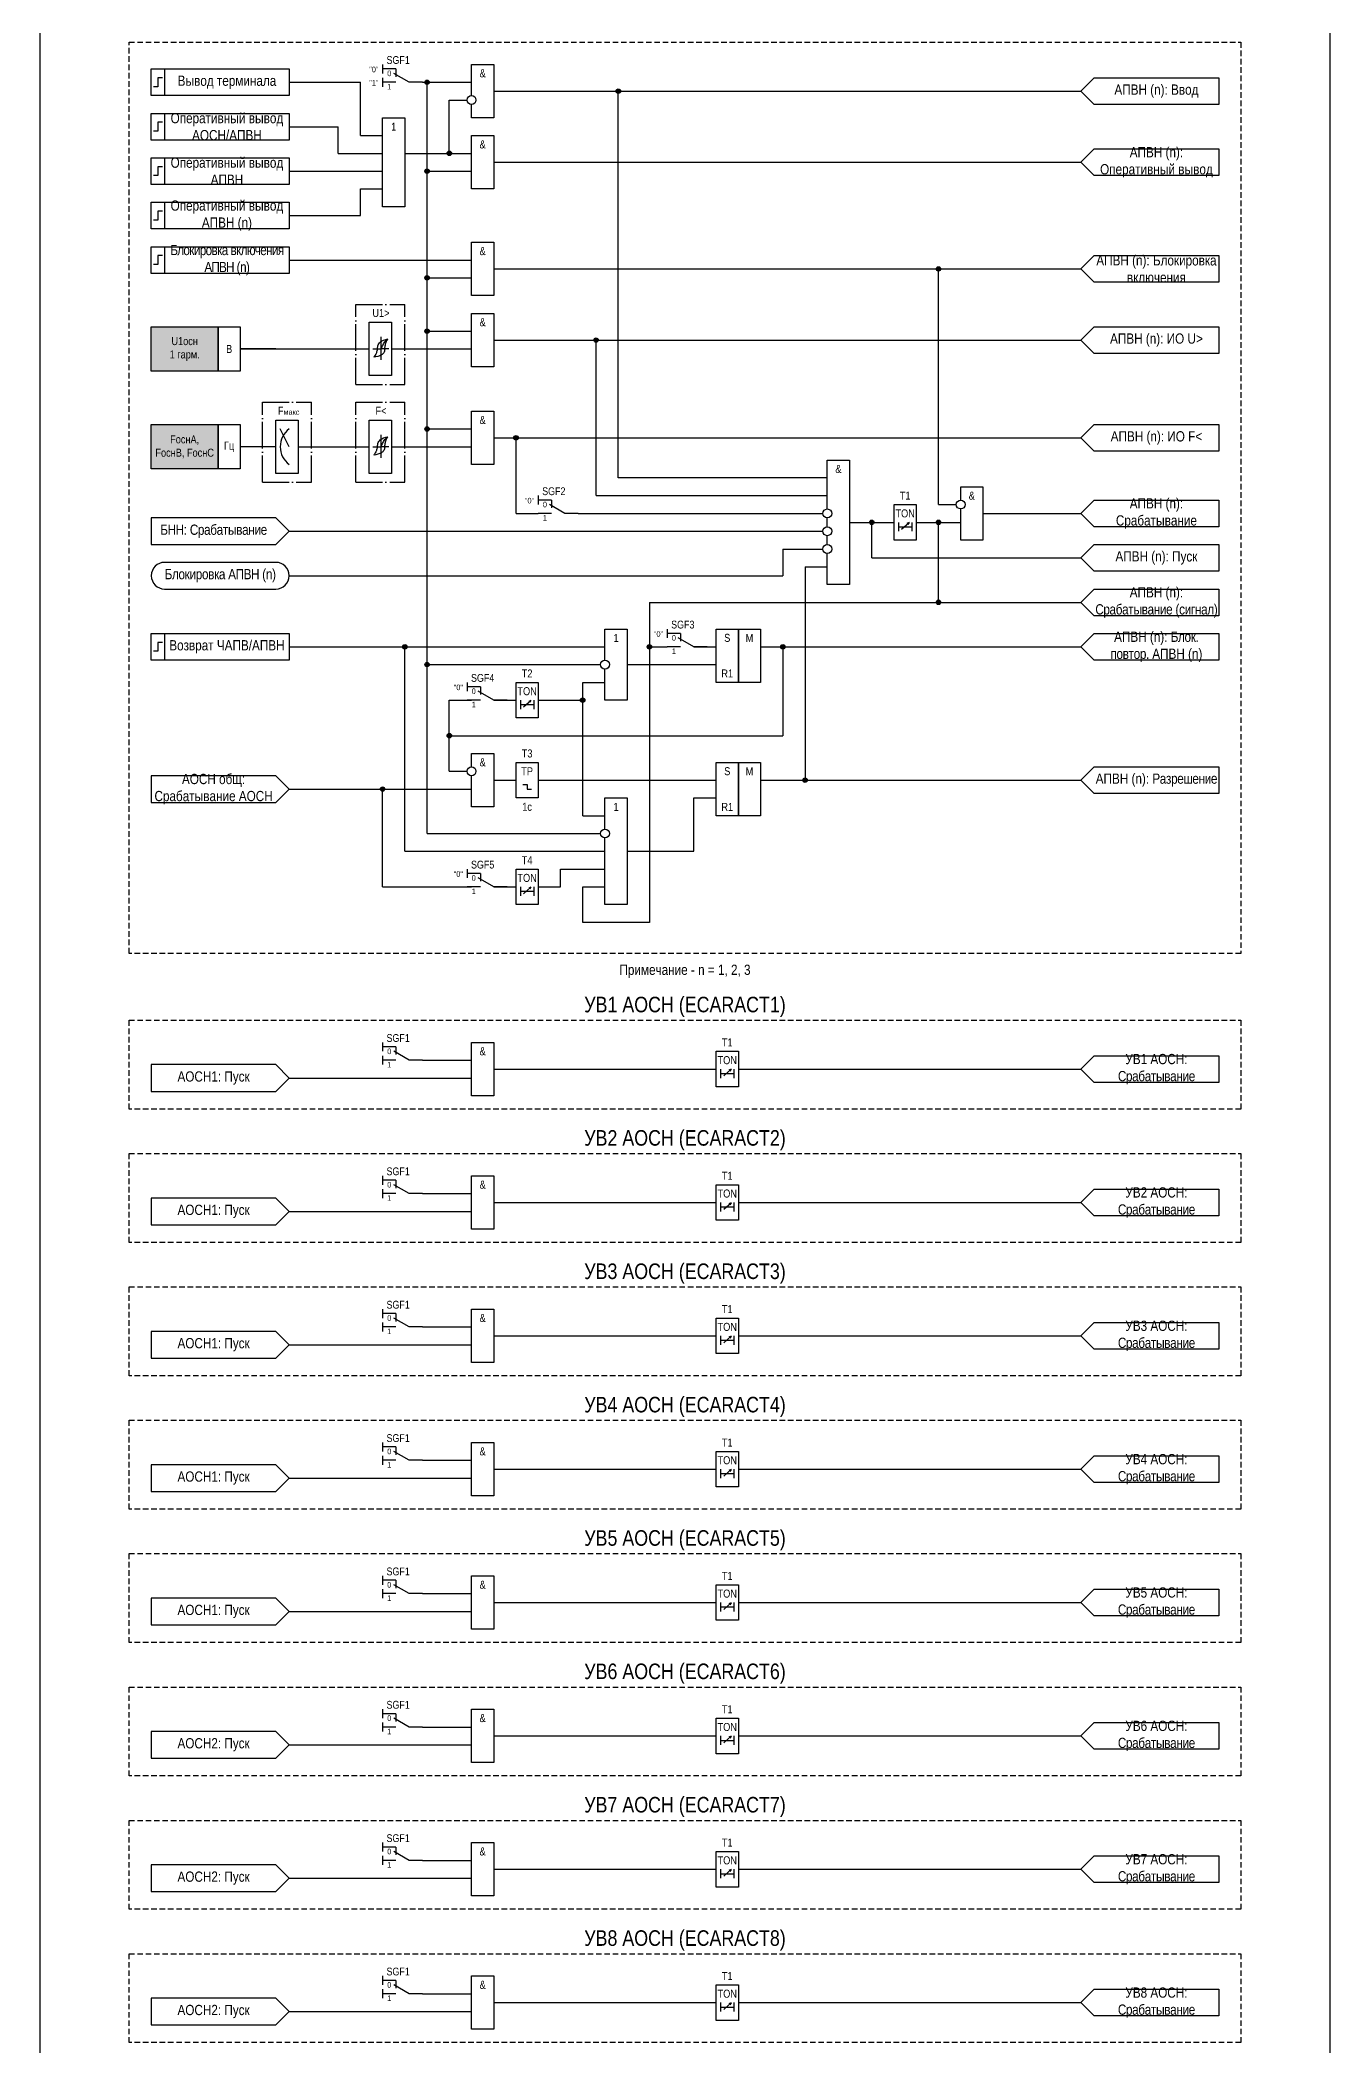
# Model space of a CAD drawing. Header units: millimetres. Extents: x -1017 to 1389, y -932 to 1669.
# Drawn here: x -1017 to -727, y 924.3 to 1375.5 of the extents above; entities that cross this region are included whole.
import ezdxf
from ezdxf.enums import TextEntityAlignment as Align

# ---------------------------------------------------------------- set-up
doc = ezdxf.new("R2010")
doc.units = ezdxf.units.MM
doc.linetypes.add('ACAD_ISO04W100', pattern=[30, 24, -3, 0, -3])
doc.linetypes.add('штриховая2', pattern=[0.375, 0.25, -0.125])
doc.layers.add('Основная', color=7, linetype='Continuous')
doc.styles.add('1.8_Gost_RD', font='ARIALN.TTF', dxfattribs={"height": 1.8})
doc.styles.add('2.5_Gost_RD', font='ARIALN.TTF', dxfattribs={"height": 2.5})
doc.styles.add('3.5_Gost_RD', font='ARIALN.TTF', dxfattribs={"height": 3.5})
doc.styles.add('Вывод', font='ARIALN.TTF', dxfattribs={"height": 2.5})
doc.styles.add('Компонент', font='ARIALN.TTF', dxfattribs={"height": 3.5})

# ---------------------------------------------------------------- blocks, each defined once
blk = doc.blocks.new('Точка')
at = {"ltscale": 100}
h = blk.add_hatch(color=256, dxfattribs=at)
h.dxf.hatch_style = 1
edge = h.paths.add_edge_path()
edge.add_arc((0, 0), 0.5, 0, 360)
blk.add_circle((0, 0), 0.5, dxfattribs=at)
blk = doc.blocks.new('*U79')
at = {"layer": 'Основная', "color": 0}
blk.add_line((0, 0), (7, 4), dxfattribs=at)
at = {"layer": 'Основная', "ltscale": 0.35}
blk.add_line((6, 6), (6, 2.5), dxfattribs=at)
blk = doc.blocks.new('*U91')
at = {"layer": 'Основная', "color": 0}
for p, q in [((-3, 6), (-9, 6)), ((-3, 0), (-9, 0)), ((9, 0), (3, 0))]:
    blk.add_line(p, q, dxfattribs=at)
at = {"layer": 'Основная', "ltscale": 0.25, "xscale": -1}
blk.add_blockref('*U79', (3, 0), dxfattribs=at)
at = {"layer": 'Основная'}
for tag, height, style, p in [('ОУ', 3.5, 'Компонент', (-2, 10)), ('В1', 2.5, 'Вывод', (-13, 6)), ('В2', 2.5, 'Вывод', (-6, 4)), ('В3', 2.5, 'Вывод', (-6, -2))]:
    blk.add_attdef(tag, text='', height=height, dxfattribs=dict(at, style=style)).set_placement(p, align=Align.MIDDLE_CENTER)
blk = doc.blocks.new('*U70')
at = {"layer": 'Основная', "linetype": 'ACAD_ISO04W100', "ltscale": 0.25}
for p, q in [((0, 0), (11, 0)), ((0, -18), (0, 0)), ((11, -18), (11, 0)), ((0, -18), (11, -18))]:
    blk.add_line(p, q, dxfattribs=at)
at = {"layer": 'Основная', "style": 'Компонент'}
blk.add_attdef('ОУ', text='', height=3.5, dxfattribs=at).set_placement((11, 0), align=Align.MIDDLE_CENTER)
blk = doc.blocks.new('*U82')
at = {"layer": 'Основная', "linetype": 'ACAD_ISO04W100', "ltscale": 0.25}
for p, q in [((0, 0), (11, 0)), ((0, -18), (0, 0)), ((11, -18), (11, 0)), ((0, -18), (11, -18))]:
    blk.add_line(p, q, dxfattribs=at)
at = {"layer": 'Основная', "style": 'Компонент'}
blk.add_attdef('ОУ', text='', height=3.5, dxfattribs=at).set_placement((11, 0), align=Align.MIDDLE_CENTER)

msp = doc.modelspace()

# ---------------------------------------------------------------- hatches: boundary and pattern name
at = {"ltscale": 100, "true_color": 0xf7941d}
h = msp.add_hatch(color=30, dxfattribs=at)
h.dxf.hatch_style = 1
h.paths.add_polyline_path([(-992, 1311), (-977, 1311), (-977, 1301), (-992, 1301)])
h = msp.add_hatch(color=30, dxfattribs=at)
h.dxf.hatch_style = 1
h.paths.add_polyline_path([(-992, 1289), (-977, 1289), (-977, 1279), (-992, 1279)])

# ---------------------------------------------------------------- linework, layer by layer
at = {"ltscale": 100}
for p, q in [((-823.3, 1265.46), (-821.63, 1266.95)), ((-821.63, 1266.95), (-822.15, 1266.73)), ((-821.63, 1266.95), (-821.89, 1266.48)), ((-935, 1193), (-935, 1239)), ((-850, 1239), (-850, 1219)), ((-895, 1227), (-895, 1231)), ((-925, 1211), (-925, 1227)), ((-908.3, 1225.46), (-906.63, 1226.95)), ((-906.63, 1226.95), (-907.15, 1226.73)), ((-906.63, 1226.95), (-906.89, 1226.48)), ((-895, 1201), (-895, 1227)), ((-940, 1185), (-940, 1207)), ((-907.5, 1207), (-906.5, 1207)), ((-870, 1193), (-870, 1205)), ((-930, 1197), (-895, 1197)), ((-900, 1185), (-900, 1189)), ((-908.3, 1183.46), (-906.63, 1184.95)), ((-906.63, 1184.95), (-907.15, 1184.73)), ((-906.63, 1184.95), (-906.89, 1184.48)), ((-895, 1177), (-895, 1185)), ((-880, 1177), (-895, 1177)), ((-863.3, 1142.46), (-861.63, 1143.95)), ((-861.63, 1143.95), (-862.15, 1143.73)), ((-861.63, 1143.95), (-861.89, 1143.48)), ((-863.3, 1112.46), (-861.63, 1113.95)), ((-861.63, 1113.95), (-862.15, 1113.73)), ((-861.63, 1113.95), (-861.89, 1113.48)), ((-863.3, 1082.46), (-861.63, 1083.95)), ((-861.63, 1083.95), (-862.15, 1083.73)), ((-861.63, 1083.95), (-861.89, 1083.48)), ((-863.3, 1052.46), (-861.63, 1053.95)), ((-861.63, 1053.95), (-862.15, 1053.73)), ((-861.63, 1053.95), (-861.89, 1053.48)), ((-863.3, 1022.46), (-861.63, 1023.95)), ((-861.63, 1023.95), (-862.15, 1023.73)), ((-861.63, 1023.95), (-861.89, 1023.48)), ((-863.3, 992.46), (-861.63, 993.95)), ((-861.63, 993.95), (-862.15, 993.73)), ((-861.63, 993.95), (-861.89, 993.48)), ((-863.3, 962.46), (-861.63, 963.95)), ((-861.63, 963.95), (-862.15, 963.73)), ((-861.63, 963.95), (-861.89, 963.48)), ((-863.3, 932.46), (-861.63, 933.95)), ((-861.63, 933.95), (-862.15, 933.73)), ((-861.63, 933.95), (-861.89, 933.48))]:
    msp.add_line(p, q, dxfattribs=at)
at = {"color": 3, "ltscale": 100}
msp.add_lwpolyline([(-1017, 1653), (-727, 1653), (-727, 0), (-1017, 0)], close=True, dxfattribs=at)
at = {"ltscale": 100}
for points in [[(-992, 1311), (-977, 1311), (-977, 1301), (-992, 1301)], [(-977, 1311), (-972, 1311), (-972, 1301), (-977, 1301)], [(-992, 1289), (-977, 1289), (-977, 1279), (-992, 1279)], [(-977, 1289), (-972, 1289), (-972, 1279), (-977, 1279)], [(-825, 1271), (-820, 1271), (-820, 1263), (-825, 1263)], [(-865, 1243), (-860, 1243), (-860, 1231), (-865, 1231)], [(-860, 1243), (-855, 1243), (-855, 1231), (-860, 1231)], [(-910, 1231), (-905, 1231), (-905, 1223), (-910, 1223)], [(-910, 1213), (-905, 1213), (-905, 1205), (-910, 1205)], [(-865, 1213), (-860, 1213), (-860, 1201), (-865, 1201)], [(-860, 1213), (-855, 1213), (-855, 1201), (-860, 1201)], [(-910, 1189), (-905, 1189), (-905, 1181), (-910, 1181)], [(-865, 1148), (-860, 1148), (-860, 1140), (-865, 1140)], [(-865, 1118), (-860, 1118), (-860, 1110), (-865, 1110)], [(-865, 1088), (-860, 1088), (-860, 1080), (-865, 1080)], [(-865, 1058), (-860, 1058), (-860, 1050), (-865, 1050)], [(-865, 1028), (-860, 1028), (-860, 1020), (-865, 1020)], [(-865, 998), (-860, 998), (-860, 990), (-865, 990)], [(-865, 968), (-860, 968), (-860, 960), (-865, 960)], [(-865, 938), (-860, 938), (-860, 930), (-865, 930)]]:
    msp.add_lwpolyline(points, close=True, dxfattribs=at)
for points in [[(-824, 1267), (-824, 1265)], [(-824, 1266), (-821, 1266)], [(-821, 1267), (-821, 1265)], [(-909, 1227), (-909, 1225)], [(-909, 1226), (-906, 1226)], [(-906, 1227), (-906, 1225)], [(-908.5, 1208), (-907.5, 1208)], [(-907.5, 1208), (-907.5, 1207)], [(-909, 1185), (-909, 1183)], [(-909, 1184), (-906, 1184)], [(-906, 1185), (-906, 1183)], [(-864, 1144), (-864, 1142)], [(-864, 1143), (-861, 1143)], [(-861, 1144), (-861, 1142)], [(-864, 1114), (-864, 1112)], [(-864, 1113), (-861, 1113)], [(-861, 1114), (-861, 1112)], [(-864, 1084), (-864, 1082)], [(-864, 1083), (-861, 1083)], [(-861, 1084), (-861, 1082)], [(-864, 1054), (-864, 1052)], [(-864, 1053), (-861, 1053)], [(-861, 1054), (-861, 1052)], [(-864, 1024), (-864, 1022)], [(-864, 1023), (-861, 1023)], [(-861, 1024), (-861, 1022)], [(-864, 994), (-864, 992)], [(-864, 993), (-861, 993)], [(-861, 994), (-861, 992)], [(-864, 964), (-864, 962)], [(-864, 963), (-861, 963)], [(-861, 964), (-861, 962)], [(-864, 934), (-864, 932)], [(-861, 934), (-861, 932)], [(-864, 933), (-861, 933)]]:
    msp.add_lwpolyline(points, dxfattribs=at)
msp.add_lwpolyline([(-989, 1252), (-964, 1252, 1), (-964, 1258), (-989, 1258, 1)], format="xyb", close=True, dxfattribs=at)
at = {"layer": 'Основная', "ltscale": 100}
for p, q in [((-940, 1370), (-940, 1368)), ((-945, 1354), (-945, 1366)), ((-940, 1367), (-940, 1365)), ((-930, 1197), (-930, 1366)), ((-887, 1277), (-887, 1364)), ((-950, 1350), (-950, 1356)), ((-945, 1336), (-945, 1342)), ((-815, 1271), (-815, 1324)), ((-943, 1310.5), (-943, 1312)), ((-943, 1312), (-938, 1312)), ((-943, 1303), (-943, 1311)), ((-938, 1312), (-938, 1306)), ((-964, 1306), (-972, 1306)), ((-938, 1306), (-920, 1306)), ((-938, 1306), (-938, 1300)), ((-892, 1273), (-892, 1308)), ((-943, 1300), (-943, 1303)), ((-938, 1300), (-943, 1300)), ((-964, 1288.5), (-964, 1290)), ((-964, 1290), (-959, 1290)), ((-964, 1281), (-964, 1289)), ((-959, 1290), (-959, 1284)), ((-943, 1288.5), (-943, 1290)), ((-943, 1290), (-938, 1290)), ((-943, 1281), (-943, 1289)), ((-938, 1290), (-938, 1284)), ((-915, 1286), (-905, 1286)), ((-910, 1269), (-910, 1286)), ((-964, 1284), (-972, 1284)), ((-959, 1284), (-959, 1278)), ((-938, 1284), (-920, 1284)), ((-938, 1284), (-938, 1278)), ((-964, 1278), (-964, 1281)), ((-959, 1278), (-964, 1278)), ((-943, 1278), (-943, 1281)), ((-938, 1278), (-943, 1278)), ((-840, 1277), (-887, 1277)), ((-905, 1273), (-905, 1271)), ((-892, 1273), (-840, 1273)), ((-961, 1265), (-841, 1265)), ((-830, 1259), (-830, 1267)), ((-815, 1249), (-815, 1267)), ((-850, 1261), (-850, 1255)), ((-961, 1255), (-850, 1255)), ((-845, 1257), (-845, 1209)), ((-880, 1249), (-880, 1177)), ((-876, 1243), (-876, 1241)), ((-855, 1239), (-783, 1239)), ((-930, 1235), (-891, 1235)), ((-885, 1235), (-865, 1235)), ((-921, 1231), (-921, 1229)), ((-925, 1227), (-920, 1227)), ((-925, 1219), (-850, 1219)), ((-961, 1207), (-920, 1207)), ((-905, 1209), (-865, 1209)), ((-870, 1205), (-865, 1205)), ((-855, 1209), (-783, 1209)), ((-885, 1193), (-870, 1193)), ((-921, 1189), (-921, 1187)), ((-940, 1185), (-920, 1185)), ((-940, 1150), (-940, 1148)), ((-940, 1147), (-940, 1145)), ((-940, 1120), (-940, 1118)), ((-940, 1117), (-940, 1115)), ((-940, 1090), (-940, 1088)), ((-940, 1087), (-940, 1085)), ((-940, 1060), (-940, 1058)), ((-940, 1057), (-940, 1055)), ((-940, 1030), (-940, 1028)), ((-940, 1027), (-940, 1025)), ((-940, 1000), (-940, 998)), ((-940, 997), (-940, 995)), ((-940, 970), (-940, 968)), ((-940, 967), (-940, 965)), ((-940, 940), (-940, 938)), ((-940, 937), (-940, 935))]:
    msp.add_line(p, q, dxfattribs=at)
at = {"layer": 'Основная'}
for p, q in [((-940.4, 1308.72), (-940.4, 1303.52)), ((-940.4, 1286.72), (-940.4, 1281.52))]:
    msp.add_line(p, q, dxfattribs=at)
at = {"layer": 'Основная', "color": 7, "ltscale": 100}
for p, q in [((-972, 1306), (-943, 1306)), ((-942.21, 1306), (-940.4, 1306)), ((-938.58, 1306), (-940.4, 1306)), ((-961, 1284), (-963, 1288)), ((-959, 1284), (-943, 1284)), ((-942.21, 1284), (-940.4, 1284)), ((-938.58, 1284), (-940.4, 1284))]:
    msp.add_line(p, q, dxfattribs=at)
at = {"layer": 'Основная', "linetype": 'штриховая2', "ltscale": 5}
for points in [[(-997, 1375), (-747, 1375), (-747, 1170), (-997, 1170)], [(-997, 1155), (-747, 1155), (-747, 1135), (-997, 1135)], [(-997, 1125), (-747, 1125), (-747, 1105), (-997, 1105)], [(-997, 1095), (-747, 1095), (-747, 1075), (-997, 1075)], [(-997, 1065), (-747, 1065), (-747, 1045), (-997, 1045)], [(-997, 1035), (-747, 1035), (-747, 1015), (-997, 1015)], [(-997, 1005), (-747, 1005), (-747, 985), (-997, 985)], [(-997, 975), (-747, 975), (-747, 955), (-997, 955)], [(-997, 945), (-747, 945), (-747, 925), (-997, 925)]]:
    msp.add_lwpolyline(points, close=True, dxfattribs=at)
at = {"layer": 'Основная', "ltscale": 100}
for points in [[(-992, 1369), (-989, 1369), (-989, 1363), (-992, 1363)], [(-992, 1369), (-961, 1369), (-961, 1363), (-992, 1363)], [(-752, 1367), (-752, 1361), (-780, 1361), (-783, 1364), (-780, 1367)], [(-992, 1359), (-989, 1359), (-989, 1353), (-992, 1353)], [(-992, 1359), (-961, 1359), (-961, 1353), (-992, 1353)], [(-940, 1358), (-935, 1358), (-935, 1338), (-940, 1338)], [(-920, 1354), (-915, 1354), (-915, 1342), (-920, 1342)], [(-752, 1351), (-752, 1345), (-780, 1345), (-783, 1348), (-780, 1351)], [(-992, 1349), (-989, 1349), (-989, 1343), (-992, 1343)], [(-992, 1349), (-961, 1349), (-961, 1343), (-992, 1343)], [(-992, 1339), (-989, 1339), (-989, 1333), (-992, 1333)], [(-992, 1339), (-961, 1339), (-961, 1333), (-992, 1333)], [(-992, 1329), (-989, 1329), (-989, 1323), (-992, 1323)], [(-992, 1329), (-961, 1329), (-961, 1323), (-992, 1323)], [(-920, 1330), (-915, 1330), (-915, 1318), (-920, 1318)], [(-752, 1327), (-752, 1321), (-780, 1321), (-783, 1324), (-780, 1327)], [(-920, 1314), (-915, 1314), (-915, 1302), (-920, 1302)], [(-752, 1311), (-752, 1305), (-780, 1305), (-783, 1308), (-780, 1311)], [(-920, 1292), (-915, 1292), (-915, 1280), (-920, 1280)], [(-752, 1289), (-752, 1283), (-780, 1283), (-783, 1286), (-780, 1289)], [(-752, 1272), (-752, 1266), (-780, 1266), (-783, 1269), (-780, 1272)], [(-752, 1262), (-752, 1256), (-780, 1256), (-783, 1259), (-780, 1262)], [(-752, 1252), (-752, 1246), (-780, 1246), (-783, 1249), (-780, 1252)], [(-992, 1242), (-989, 1242), (-989, 1236), (-992, 1236)], [(-992, 1242), (-961, 1242), (-961, 1236), (-992, 1236)], [(-752, 1242), (-752, 1236), (-780, 1236), (-783, 1239), (-780, 1242)], [(-752, 1212), (-752, 1206), (-780, 1206), (-783, 1209), (-780, 1212)], [(-752, 1147), (-752, 1141), (-780, 1141), (-783, 1144), (-780, 1147)], [(-752, 1117), (-752, 1111), (-780, 1111), (-783, 1114), (-780, 1117)], [(-752, 1087), (-752, 1081), (-780, 1081), (-783, 1084), (-780, 1087)], [(-752, 1057), (-752, 1051), (-780, 1051), (-783, 1054), (-780, 1057)], [(-752, 1027), (-752, 1021), (-780, 1021), (-783, 1024), (-780, 1027)], [(-752, 997), (-752, 991), (-780, 991), (-783, 994), (-780, 997)], [(-752, 967), (-752, 961), (-780, 961), (-783, 964), (-780, 967)], [(-752, 937), (-752, 931), (-780, 931), (-783, 934), (-780, 937)]]:
    msp.add_lwpolyline(points, close=True, dxfattribs=at)
for points in [[(-920, 1363), (-920, 1370), (-915, 1370), (-915, 1358), (-920, 1358), (-920, 1361)], [(-961, 1366), (-945, 1366)], [(-931, 1366), (-920, 1366)], [(-915, 1364), (-783, 1364)], [(-935, 1350), (-925, 1350), (-925, 1362), (-921, 1362)], [(-961, 1356), (-950, 1356)], [(-945, 1354), (-940, 1354)], [(-950, 1350), (-940, 1350)], [(-935, 1350), (-920, 1350)], [(-935, 1350), (-930, 1350)], [(-935, 1350), (-930, 1350), (-930, 1350), (-930, 1350)], [(-961, 1346), (-940, 1346)], [(-930, 1346), (-920, 1346)], [(-915, 1348), (-915, 1348), (-915, 1348), (-783, 1348)], [(-945, 1342), (-940, 1342)], [(-961, 1336), (-945, 1336)], [(-961, 1326), (-920, 1326)], [(-915, 1324), (-915, 1324), (-915, 1324), (-783, 1324)], [(-930, 1322), (-920, 1322)], [(-930, 1310), (-920, 1310)], [(-915, 1308), (-783, 1308)], [(-930, 1288), (-920, 1288)], [(-910, 1286), (-783, 1286)], [(-840, 1270), (-840, 1281), (-835, 1281), (-835, 1253), (-840, 1253), (-840, 1260)], [(-810, 1272), (-810, 1275), (-805, 1275), (-805, 1263), (-810, 1263), (-810, 1270)], [(-961, 1265), (-964, 1268), (-992, 1268), (-992, 1262), (-964, 1262), (-961, 1265)], [(-910, 1269), (-905, 1269)], [(-896, 1269), (-841, 1269)], [(-840, 1266), (-840, 1268)], [(-815, 1271), (-811, 1271)], [(-805, 1269), (-783, 1269)], [(-840, 1262), (-840, 1264)], [(-835, 1267), (-825, 1267)], [(-835, 1267), (-825, 1267), (-825, 1267), (-825, 1267)], [(-820, 1267), (-810, 1267)], [(-850, 1261), (-841, 1261)], [(-830, 1259), (-783, 1259)], [(-845, 1257), (-840, 1257)], [(-880, 1249), (-783, 1249)], [(-890, 1236), (-890, 1243), (-885, 1243), (-885, 1227), (-890, 1227), (-890, 1234)], [(-961, 1239), (-890, 1239)], [(-880, 1239), (-876, 1239)], [(-870, 1239), (-865, 1239)], [(-895, 1231), (-890, 1231)], [(-925, 1227), (-921, 1227)], [(-915, 1227), (-910, 1227)], [(-905, 1227), (-895, 1227)], [(-920, 1212), (-920, 1215), (-915, 1215), (-915, 1203), (-920, 1203), (-920, 1210)], [(-961, 1207), (-964, 1210), (-992, 1210), (-992, 1204), (-964, 1204), (-961, 1207)], [(-925, 1211), (-921, 1211)], [(-915, 1209), (-910, 1209)], [(-890, 1198), (-890, 1205)], [(-890, 1202), (-890, 1205), (-885, 1205), (-885, 1181), (-890, 1181), (-890, 1189)], [(-895, 1201), (-890, 1201)], [(-895, 1197), (-891, 1197)], [(-890, 1189), (-890, 1196)], [(-935, 1193), (-890, 1193)], [(-900, 1189), (-895, 1189)], [(-895, 1189), (-890, 1189)], [(-915, 1185), (-910, 1185)], [(-905, 1185), (-900, 1185)], [(-895, 1185), (-890, 1185)], [(-920, 1141), (-920, 1150), (-915, 1150), (-915, 1138), (-920, 1138), (-920, 1141)], [(-961, 1142), (-964, 1145), (-992, 1145), (-992, 1139), (-964, 1139), (-961, 1142)], [(-961, 1142), (-920, 1142)], [(-931, 1146), (-920, 1146)], [(-915, 1144), (-865, 1144)], [(-860, 1144), (-783, 1144)], [(-920, 1111), (-920, 1120), (-915, 1120), (-915, 1108), (-920, 1108), (-920, 1111)], [(-961, 1112), (-964, 1115), (-992, 1115), (-992, 1109), (-964, 1109), (-961, 1112)], [(-931, 1116), (-920, 1116)], [(-961, 1112), (-920, 1112)], [(-915, 1114), (-865, 1114)], [(-860, 1114), (-783, 1114)], [(-920, 1081), (-920, 1090), (-915, 1090), (-915, 1078), (-920, 1078), (-920, 1081)], [(-961, 1082), (-964, 1085), (-992, 1085), (-992, 1079), (-964, 1079), (-961, 1082)], [(-931, 1086), (-920, 1086)], [(-915, 1084), (-865, 1084)], [(-860, 1084), (-783, 1084)], [(-961, 1082), (-920, 1082)], [(-931, 1056), (-920, 1056)], [(-920, 1051), (-920, 1060), (-915, 1060), (-915, 1048), (-920, 1048), (-920, 1051)], [(-961, 1052), (-964, 1055), (-992, 1055), (-992, 1049), (-964, 1049), (-961, 1052)], [(-961, 1052), (-920, 1052)], [(-915, 1054), (-865, 1054)], [(-860, 1054), (-783, 1054)], [(-920, 1021), (-920, 1030), (-915, 1030), (-915, 1018), (-920, 1018), (-920, 1021)], [(-961, 1022), (-964, 1025), (-992, 1025), (-992, 1019), (-964, 1019), (-961, 1022)], [(-931, 1026), (-920, 1026)], [(-961, 1022), (-920, 1022)], [(-915, 1024), (-865, 1024)], [(-860, 1024), (-783, 1024)], [(-920, 991), (-920, 1000), (-915, 1000), (-915, 988), (-920, 988), (-920, 991)], [(-961, 992), (-964, 995), (-992, 995), (-992, 989), (-964, 989), (-961, 992)], [(-931, 996), (-920, 996)], [(-915, 994), (-865, 994)], [(-860, 994), (-783, 994)], [(-961, 992), (-920, 992)], [(-931, 966), (-920, 966)], [(-920, 961), (-920, 970), (-915, 970), (-915, 958), (-920, 958), (-920, 961)], [(-961, 962), (-964, 965), (-992, 965), (-992, 959), (-964, 959), (-961, 962)], [(-961, 962), (-920, 962)], [(-915, 964), (-865, 964)], [(-860, 964), (-783, 964)], [(-920, 931), (-920, 940), (-915, 940), (-915, 928), (-920, 928), (-920, 931)], [(-961, 932), (-964, 935), (-992, 935), (-992, 929), (-964, 929), (-961, 932)], [(-931, 936), (-920, 936)], [(-915, 934), (-865, 934)], [(-860, 934), (-783, 934)], [(-961, 932), (-920, 932)]]:
    msp.add_lwpolyline(points, dxfattribs=at)
at = {"layer": 'Основная', "lineweight": 30, "ltscale": 100}
for points in [[(-989.5, 1367), (-990.5, 1367), (-990.5, 1365), (-991.5, 1365)], [(-989.5, 1357), (-990.5, 1357), (-990.5, 1355), (-991.5, 1355)], [(-989.5, 1347), (-990.5, 1347), (-990.5, 1345), (-991.5, 1345)], [(-989.5, 1337), (-990.5, 1337), (-990.5, 1335), (-991.5, 1335)], [(-989.5, 1327), (-990.5, 1327), (-990.5, 1325), (-991.5, 1325)], [(-989.5, 1240), (-990.5, 1240), (-990.5, 1238), (-991.5, 1238)]]:
    msp.add_lwpolyline(points, dxfattribs=at)
at = {"layer": 'Основная'}
for centre in [(-920, 1362), (-840, 1269), (-810, 1271), (-840, 1265), (-840, 1261), (-890, 1235), (-920, 1211), (-890, 1197)]:
    msp.add_circle(centre, 1, dxfattribs=at)
at = {"layer": 'Основная', "color": 7, "ltscale": 100}
msp.add_arc((-958, 1284), 5, 126.8699, 233.1301, dxfattribs=at)
at = {"layer": 'Основная'}
for points in [[(-941.2, 1305.92), (-941.4, 1305.13), (-942, 1304.12)], [(-939.52, 1305.92), (-939.75, 1305.13), (-940.24, 1304.67), (-942, 1304.12)], [(-941.2, 1305.92), (-941.05, 1306.71), (-940.56, 1307.54), (-938.8, 1308.26)], [(-940.4, 1306), (-940, 1306.72), (-939.53, 1307.6), (-938.8, 1308.26)], [(-939.52, 1305.92), (-939.4, 1306.71), (-939.19, 1307.54), (-938.8, 1308.26)], [(-941.2, 1283.92), (-941.05, 1284.71), (-940.56, 1285.54), (-938.8, 1286.26)], [(-940.4, 1284), (-940, 1284.72), (-939.53, 1285.6), (-938.8, 1286.26)], [(-939.52, 1283.92), (-939.4, 1284.71), (-939.19, 1285.54), (-938.8, 1286.26)], [(-941.2, 1283.92), (-941.4, 1283.13), (-942, 1282.12)], [(-939.52, 1283.92), (-939.75, 1283.13), (-940.24, 1282.67), (-942, 1282.12)]]:
    msp.add_spline(points, degree=3, dxfattribs=at)

# ---------------------------------------------------------------- block references
at = {"layer": 'Основная', "ltscale": 0.25}
ref = msp.add_blockref('*U91', (-935.5, 1366), dxfattribs=dict(at, xscale=0.5, yscale=0.5, zscale=0.5))
ref.add_attrib('ОУ', 'SGF1', dxfattribs={"height": 1.75, "style": 'Компонент'}).set_placement((-936.5, 1371), align=Align.MIDDLE_CENTER)
ref.add_attrib('В2', '0', dxfattribs={"height": 1.25, "style": 'Вывод'}).set_placement((-938.5, 1368), align=Align.MIDDLE_CENTER)
ref.add_attrib('В3', '1', dxfattribs={"height": 1.25, "style": 'Вывод'}).set_placement((-938.5, 1365), align=Align.MIDDLE_CENTER)
at = {"layer": 'Основная', "ltscale": 100}
for p in [(-930, 1366), (-887, 1364), (-925, 1350), (-930, 1346), (-930, 1322), (-815, 1324), (-930, 1310), (-892, 1308), (-930, 1288), (-910, 1286), (-830, 1267), (-815, 1267), (-815, 1249), (-935, 1239), (-880, 1239), (-850, 1239), (-930, 1235), (-895, 1227), (-925, 1219), (-845, 1209), (-940, 1207)]:
    msp.add_blockref('Точка', p, dxfattribs=at)
at = {"layer": 'Основная', "ltscale": 0.25}
for name, p in [('*U70', (-946, 1316)), ('*U82', (-967, 1294)), ('*U70', (-946, 1294))]:
    msp.add_blockref(name, p, dxfattribs=at)
ref = msp.add_blockref('*U91', (-900.5, 1269), dxfattribs=dict(at, xscale=0.5, yscale=0.5, zscale=0.5))
ref.add_attrib('ОУ', 'SGF2', dxfattribs={"height": 1.75, "style": 'Компонент'}).set_placement((-901.5, 1274), align=Align.MIDDLE_CENTER)
ref.add_attrib('В2', '0', dxfattribs={"height": 1.25, "style": 'Вывод'}).set_placement((-903.5, 1271), align=Align.MIDDLE_CENTER)
ref.add_attrib('В3', '1', dxfattribs={"height": 1.25, "style": 'Вывод'}).set_placement((-903.5, 1268), align=Align.MIDDLE_CENTER)
ref = msp.add_blockref('*U91', (-871.5, 1239), dxfattribs=dict(at, xscale=0.5, yscale=0.5, zscale=0.5))
ref.add_attrib('ОУ', 'SGF3', dxfattribs={"height": 1.75, "style": 'Компонент'}).set_placement((-872.5, 1244), align=Align.MIDDLE_CENTER)
ref.add_attrib('В2', '0', dxfattribs={"height": 1.25, "style": 'Вывод'}).set_placement((-874.5, 1241), align=Align.MIDDLE_CENTER)
ref.add_attrib('В3', '1', dxfattribs={"height": 1.25, "style": 'Вывод'}).set_placement((-874.5, 1238), align=Align.MIDDLE_CENTER)
ref = msp.add_blockref('*U91', (-916.5, 1227), dxfattribs=dict(at, xscale=0.5, yscale=0.5, zscale=0.5))
ref.add_attrib('ОУ', 'SGF4', dxfattribs={"height": 1.75, "style": 'Компонент'}).set_placement((-917.5, 1232), align=Align.MIDDLE_CENTER)
ref.add_attrib('В2', '0', dxfattribs={"height": 1.25, "style": 'Вывод'}).set_placement((-919.5, 1229), align=Align.MIDDLE_CENTER)
ref.add_attrib('В3', '1', dxfattribs={"height": 1.25, "style": 'Вывод'}).set_placement((-919.5, 1226), align=Align.MIDDLE_CENTER)
ref = msp.add_blockref('*U91', (-916.5, 1185), dxfattribs=dict(at, xscale=0.5, yscale=0.5, zscale=0.5))
ref.add_attrib('ОУ', 'SGF5', dxfattribs={"height": 1.75, "style": 'Компонент'}).set_placement((-917.5, 1190), align=Align.MIDDLE_CENTER)
ref.add_attrib('В2', '0', dxfattribs={"height": 1.25, "style": 'Вывод'}).set_placement((-919.5, 1187), align=Align.MIDDLE_CENTER)
ref.add_attrib('В3', '1', dxfattribs={"height": 1.25, "style": 'Вывод'}).set_placement((-919.5, 1184), align=Align.MIDDLE_CENTER)
ref = msp.add_blockref('*U91', (-935.5, 1146), dxfattribs=dict(at, xscale=0.5, yscale=0.5, zscale=0.5))
ref.add_attrib('ОУ', 'SGF1', dxfattribs={"height": 1.75, "style": 'Компонент'}).set_placement((-936.5, 1151), align=Align.MIDDLE_CENTER)
ref.add_attrib('В2', '0', dxfattribs={"height": 1.25, "style": 'Вывод'}).set_placement((-938.5, 1148), align=Align.MIDDLE_CENTER)
ref.add_attrib('В3', '1', dxfattribs={"height": 1.25, "style": 'Вывод'}).set_placement((-938.5, 1145), align=Align.MIDDLE_CENTER)
ref = msp.add_blockref('*U91', (-935.5, 1116), dxfattribs=dict(at, xscale=0.5, yscale=0.5, zscale=0.5))
ref.add_attrib('ОУ', 'SGF1', dxfattribs={"height": 1.75, "style": 'Компонент'}).set_placement((-936.5, 1121), align=Align.MIDDLE_CENTER)
ref.add_attrib('В2', '0', dxfattribs={"height": 1.25, "style": 'Вывод'}).set_placement((-938.5, 1118), align=Align.MIDDLE_CENTER)
ref.add_attrib('В3', '1', dxfattribs={"height": 1.25, "style": 'Вывод'}).set_placement((-938.5, 1115), align=Align.MIDDLE_CENTER)
ref = msp.add_blockref('*U91', (-935.5, 1086), dxfattribs=dict(at, xscale=0.5, yscale=0.5, zscale=0.5))
ref.add_attrib('ОУ', 'SGF1', dxfattribs={"height": 1.75, "style": 'Компонент'}).set_placement((-936.5, 1091), align=Align.MIDDLE_CENTER)
ref.add_attrib('В2', '0', dxfattribs={"height": 1.25, "style": 'Вывод'}).set_placement((-938.5, 1088), align=Align.MIDDLE_CENTER)
ref.add_attrib('В3', '1', dxfattribs={"height": 1.25, "style": 'Вывод'}).set_placement((-938.5, 1085), align=Align.MIDDLE_CENTER)
ref = msp.add_blockref('*U91', (-935.5, 1056), dxfattribs=dict(at, xscale=0.5, yscale=0.5, zscale=0.5))
ref.add_attrib('ОУ', 'SGF1', dxfattribs={"height": 1.75, "style": 'Компонент'}).set_placement((-936.5, 1061), align=Align.MIDDLE_CENTER)
ref.add_attrib('В2', '0', dxfattribs={"height": 1.25, "style": 'Вывод'}).set_placement((-938.5, 1058), align=Align.MIDDLE_CENTER)
ref.add_attrib('В3', '1', dxfattribs={"height": 1.25, "style": 'Вывод'}).set_placement((-938.5, 1055), align=Align.MIDDLE_CENTER)
ref = msp.add_blockref('*U91', (-935.5, 1026), dxfattribs=dict(at, xscale=0.5, yscale=0.5, zscale=0.5))
ref.add_attrib('ОУ', 'SGF1', dxfattribs={"height": 1.75, "style": 'Компонент'}).set_placement((-936.5, 1031), align=Align.MIDDLE_CENTER)
ref.add_attrib('В2', '0', dxfattribs={"height": 1.25, "style": 'Вывод'}).set_placement((-938.5, 1028), align=Align.MIDDLE_CENTER)
ref.add_attrib('В3', '1', dxfattribs={"height": 1.25, "style": 'Вывод'}).set_placement((-938.5, 1025), align=Align.MIDDLE_CENTER)
ref = msp.add_blockref('*U91', (-935.5, 996), dxfattribs=dict(at, xscale=0.5, yscale=0.5, zscale=0.5))
ref.add_attrib('ОУ', 'SGF1', dxfattribs={"height": 1.75, "style": 'Компонент'}).set_placement((-936.5, 1001), align=Align.MIDDLE_CENTER)
ref.add_attrib('В2', '0', dxfattribs={"height": 1.25, "style": 'Вывод'}).set_placement((-938.5, 998), align=Align.MIDDLE_CENTER)
ref.add_attrib('В3', '1', dxfattribs={"height": 1.25, "style": 'Вывод'}).set_placement((-938.5, 995), align=Align.MIDDLE_CENTER)
ref = msp.add_blockref('*U91', (-935.5, 966), dxfattribs=dict(at, xscale=0.5, yscale=0.5, zscale=0.5))
ref.add_attrib('ОУ', 'SGF1', dxfattribs={"height": 1.75, "style": 'Компонент'}).set_placement((-936.5, 971), align=Align.MIDDLE_CENTER)
ref.add_attrib('В2', '0', dxfattribs={"height": 1.25, "style": 'Вывод'}).set_placement((-938.5, 968), align=Align.MIDDLE_CENTER)
ref.add_attrib('В3', '1', dxfattribs={"height": 1.25, "style": 'Вывод'}).set_placement((-938.5, 965), align=Align.MIDDLE_CENTER)
ref = msp.add_blockref('*U91', (-935.5, 936), dxfattribs=dict(at, xscale=0.5, yscale=0.5, zscale=0.5))
ref.add_attrib('ОУ', 'SGF1', dxfattribs={"height": 1.75, "style": 'Компонент'}).set_placement((-936.5, 941), align=Align.MIDDLE_CENTER)
ref.add_attrib('В2', '0', dxfattribs={"height": 1.25, "style": 'Вывод'}).set_placement((-938.5, 938), align=Align.MIDDLE_CENTER)
ref.add_attrib('В3', '1', dxfattribs={"height": 1.25, "style": 'Вывод'}).set_placement((-938.5, 935), align=Align.MIDDLE_CENTER)

# ---------------------------------------------------------------- texts
at = {"ltscale": 100, "char_height": 1.8, "attachment_point": 5}
for s, insert, width, style in [('U1осн\\P1 гарм.', (-984.5, 1306), 15, '1.8_Gost_RD'), ('В ', (-974.5, 1306), 5, '1.8_Gost_RD'), ('FоснA,\\PFоснB, FоснC', (-984.5, 1284), 15, '1.8_Gost_RD'), ('Гц', (-974.5, 1284), 5, '1.8_Gost_RD'), ('T1', (-822.5, 1273), 5, '2.5_Gost_RD'), ('TON', (-822.5, 1269), 5, '2.5_Gost_RD'), ('S', (-862.5, 1241), 5, '2.5_Gost_RD'), ('М', (-857.5, 1241), 5, '2.5_Gost_RD'), ('T2', (-907.5, 1233), 5, '2.5_Gost_RD'), ('R1', (-862.5, 1233), 5, '2.5_Gost_RD'), ('TON', (-907.5, 1229), 5, '2.5_Gost_RD'), ('T3', (-907.5, 1215), 5, '2.5_Gost_RD'), ('TP', (-907.5, 1211), 5, '2.5_Gost_RD'), ('S', (-862.5, 1211), 5, '2.5_Gost_RD'), ('М', (-857.5, 1211), 5, '2.5_Gost_RD'), ('1с', (-907.5, 1203), 5, '2.5_Gost_RD'), ('R1', (-862.5, 1203), 5, '2.5_Gost_RD'), ('T4', (-907.5, 1191), 5, '2.5_Gost_RD'), ('TON', (-907.5, 1187), 5, '2.5_Gost_RD'), ('T1', (-862.5, 1150), 5, '2.5_Gost_RD'), ('TON', (-862.5, 1146), 5, '2.5_Gost_RD'), ('T1', (-862.5, 1120), 5, '2.5_Gost_RD'), ('TON', (-862.5, 1116), 5, '2.5_Gost_RD'), ('T1', (-862.5, 1090), 5, '2.5_Gost_RD'), ('TON', (-862.5, 1086), 5, '2.5_Gost_RD'), ('T1', (-862.5, 1060), 5, '2.5_Gost_RD'), ('TON', (-862.5, 1056), 5, '2.5_Gost_RD'), ('T1', (-862.5, 1030), 5, '2.5_Gost_RD'), ('TON', (-862.5, 1026), 5, '2.5_Gost_RD'), ('T1', (-862.5, 1000), 5, '2.5_Gost_RD'), ('TON', (-862.5, 996), 5, '2.5_Gost_RD'), ('T1', (-862.5, 970), 5, '2.5_Gost_RD'), ('TON', (-862.5, 966), 5, '2.5_Gost_RD'), ('T1', (-862.5, 940), 5, '2.5_Gost_RD'), ('TON', (-862.5, 936), 5, '2.5_Gost_RD')]:
    msp.add_mtext(s, dxfattribs=dict(at, insert=insert, width=width, style=style))
at = {"color": 30, "ltscale": 100, "char_height": 3.5, "width": 250, "attachment_point": 5, "style": '3.5_Gost_RD'}
for s, insert in [('УВ1 АОСН (ECARACT1)', (-872, 1158)), ('УВ2 АОСН (ECARACT2)', (-872, 1128)), ('УВ3 АОСН (ECARACT3)', (-872, 1098)), ('УВ4 АОСН (ECARACT4)', (-872, 1068)), ('УВ5 АОСН (ECARACT5)', (-872, 1038)), ('УВ6 АОСН (ECARACT6)', (-872, 1008)), ('УВ7 АОСН (ECARACT7)', (-872, 978)), ('УВ8 АОСН (ECARACT8)', (-872, 948))]:
    msp.add_mtext(s, dxfattribs=dict(at, insert=insert))
at = {"layer": 'Основная', "color": 0, "ltscale": 100, "char_height": 2.3, "width": 28, "attachment_point": 5, "style": '2.5_Gost_RD'}
for s, insert in [('{\\C256;Вывод терминала}', (-975, 1366)), ('{\\C256;Оперативный вывод АОСН/АПВН}', (-975, 1356)), ('{\\C256;Оперативный вывод АПВН}', (-975, 1346)), ('{\\C256;АПВН (n): Оперативный вывод}', (-766, 1348)), ('{\\C256;Оперативный вывод АПВН (n)}', (-975, 1336)), ('{\\T0.9;\\C256;Блокировка включения АПВН (n)}', (-975, 1326)), ('{\\C256;АПВН (n): Блокировка включения}', (-766, 1324)), ('{\\C256;АПВН (n): ИО U>}', (-766, 1308)), ('{\\C256;АПВН (n): ИО F<}', (-766, 1286)), ('{\\C256;АПВН (n): Срабатывание}', (-766, 1269)), ('{\\C256;АПВН (n): Пуск}', (-766, 1259)), ('{\\C256;АПВН (n): \\T0.95;Срабатывание (сигнал)}', (-766, 1249)), ('{\\C256;АПВН (n): \\T0.95;Блок. повтор. \\T1;АПВН (n) }', (-766, 1239)), ('{\\C256;Возврат ЧАПВ/АПВН}', (-975, 1239)), ('{\\C256;АОСН общ: Срабатывание АОСН}', (-978, 1207)), ('{\\C256;АПВН (n): \\T0.95;Разрешение}', (-766, 1209)), ('{\\C256;УВ1 АОСН: \\T0.95;Срабатывание}', (-766, 1144)), ('{\\C256;АОСН1: Пуск}', (-978, 1142)), ('{\\C256;УВ2 АОСН: \\T0.95;Срабатывание}', (-766, 1114)), ('{\\C256;АОСН1: Пуск}', (-978, 1112)), ('{\\C256;УВ3 АОСН: \\T0.95;Срабатывание}', (-766, 1084)), ('{\\C256;АОСН1: Пуск}', (-978, 1082)), ('{\\C256;УВ4 АОСН: \\T0.95;Срабатывание}', (-766, 1054)), ('{\\C256;АОСН1: Пуск}', (-978, 1052)), ('{\\C256;УВ5 АОСН: \\T0.95;Срабатывание}', (-766, 1024)), ('{\\C256;АОСН1: Пуск}', (-978, 1022)), ('{\\C256;УВ6 АОСН: \\T0.95;Срабатывание}', (-766, 994)), ('{\\C256;АОСН2: Пуск}', (-978, 992)), ('{\\C256;УВ7 АОСН: \\T0.95;Срабатывание}', (-766, 964)), ('{\\C256;АОСН2: Пуск}', (-978, 962)), ('{\\C256;УВ8 АОСН: \\T0.95;Срабатывание}', (-766, 934)), ('{\\C256;АОСН2: Пуск}', (-978, 932))]:
    msp.add_mtext(s, dxfattribs=dict(at, insert=insert))
at = {"layer": 'Основная', "ltscale": 100, "char_height": 1.25, "attachment_point": 1, "style": '3.5_Gost_RD'}
for s, insert in [('"0"', (-943, 1369.5)), ('"1"', (-943, 1366.5)), ('"0"', (-908, 1272.5)), ('"0"', (-879, 1242.5)), ('"0"', (-924, 1230.5)), ('"0"', (-924, 1188.5))]:
    msp.add_mtext_dynamic_manual_height_columns(s, width=2, gutter_width=17.5, heights=[0], dxfattribs=dict(at, insert=insert))
at = {"layer": 'Основная', "ltscale": 100, "attachment_point": 5, "style": '2.5_Gost_RD'}
for s, insert, char_height, width in [('&', (-917.5, 1368), 1.8, 5), ('АПВН (n): Ввод', (-766, 1364), 2.3, 28), ('1', (-937.5, 1356), 1.8, 5), ('&', (-917.5, 1352), 1.8, 5), ('&', (-917.5, 1328), 1.8, 5), ('&', (-917.5, 1312), 1.8, 5), ('&', (-917.5, 1290), 1.8, 5), ('&', (-837.5, 1279), 1.8, 5), ('&', (-807.5, 1273), 1.8, 5), ('{\\T0.95;БНН: Срабатывание}', (-978, 1265), 2.3, 28), ('{\\T0.95;Блокировка АПВН (n)}', (-976.5, 1255), 2.3, 25), ('1', (-887.5, 1241), 1.8, 5), ('&', (-917.5, 1213), 1.8, 5), ('1', (-887.5, 1203), 1.8, 5), ('Примечание - n = 1, 2, 3', (-872, 1166), 2.3, 250), ('&', (-917.5, 1148), 1.8, 5), ('&', (-917.5, 1118), 1.8, 5), ('&', (-917.5, 1088), 1.8, 5), ('&', (-917.5, 1058), 1.8, 5), ('&', (-917.5, 1028), 1.8, 5), ('&', (-917.5, 998), 1.8, 5), ('&', (-917.5, 968), 1.8, 5), ('&', (-917.5, 938), 1.8, 5)]:
    msp.add_mtext(s, dxfattribs=dict(at, insert=insert, char_height=char_height, width=width))
at = {"layer": 'Основная', "color": 7, "ltscale": 100, "char_height": 1.8, "attachment_point": 1, "style": '1.8_Gost_RD'}
for s, insert in [('\\pi0.7178;U1>', (-943, 1315)), ('\\pi0.46404;F{\\H0.66667x;макс}', (-964, 1293)), ('\\pi1.41276;F<', (-943, 1293))]:
    msp.add_mtext_dynamic_manual_height_columns(s, width=5, gutter_width=17.5, heights=[0], dxfattribs=dict(at, insert=insert))

doc.saveas('drawing.dxf')
